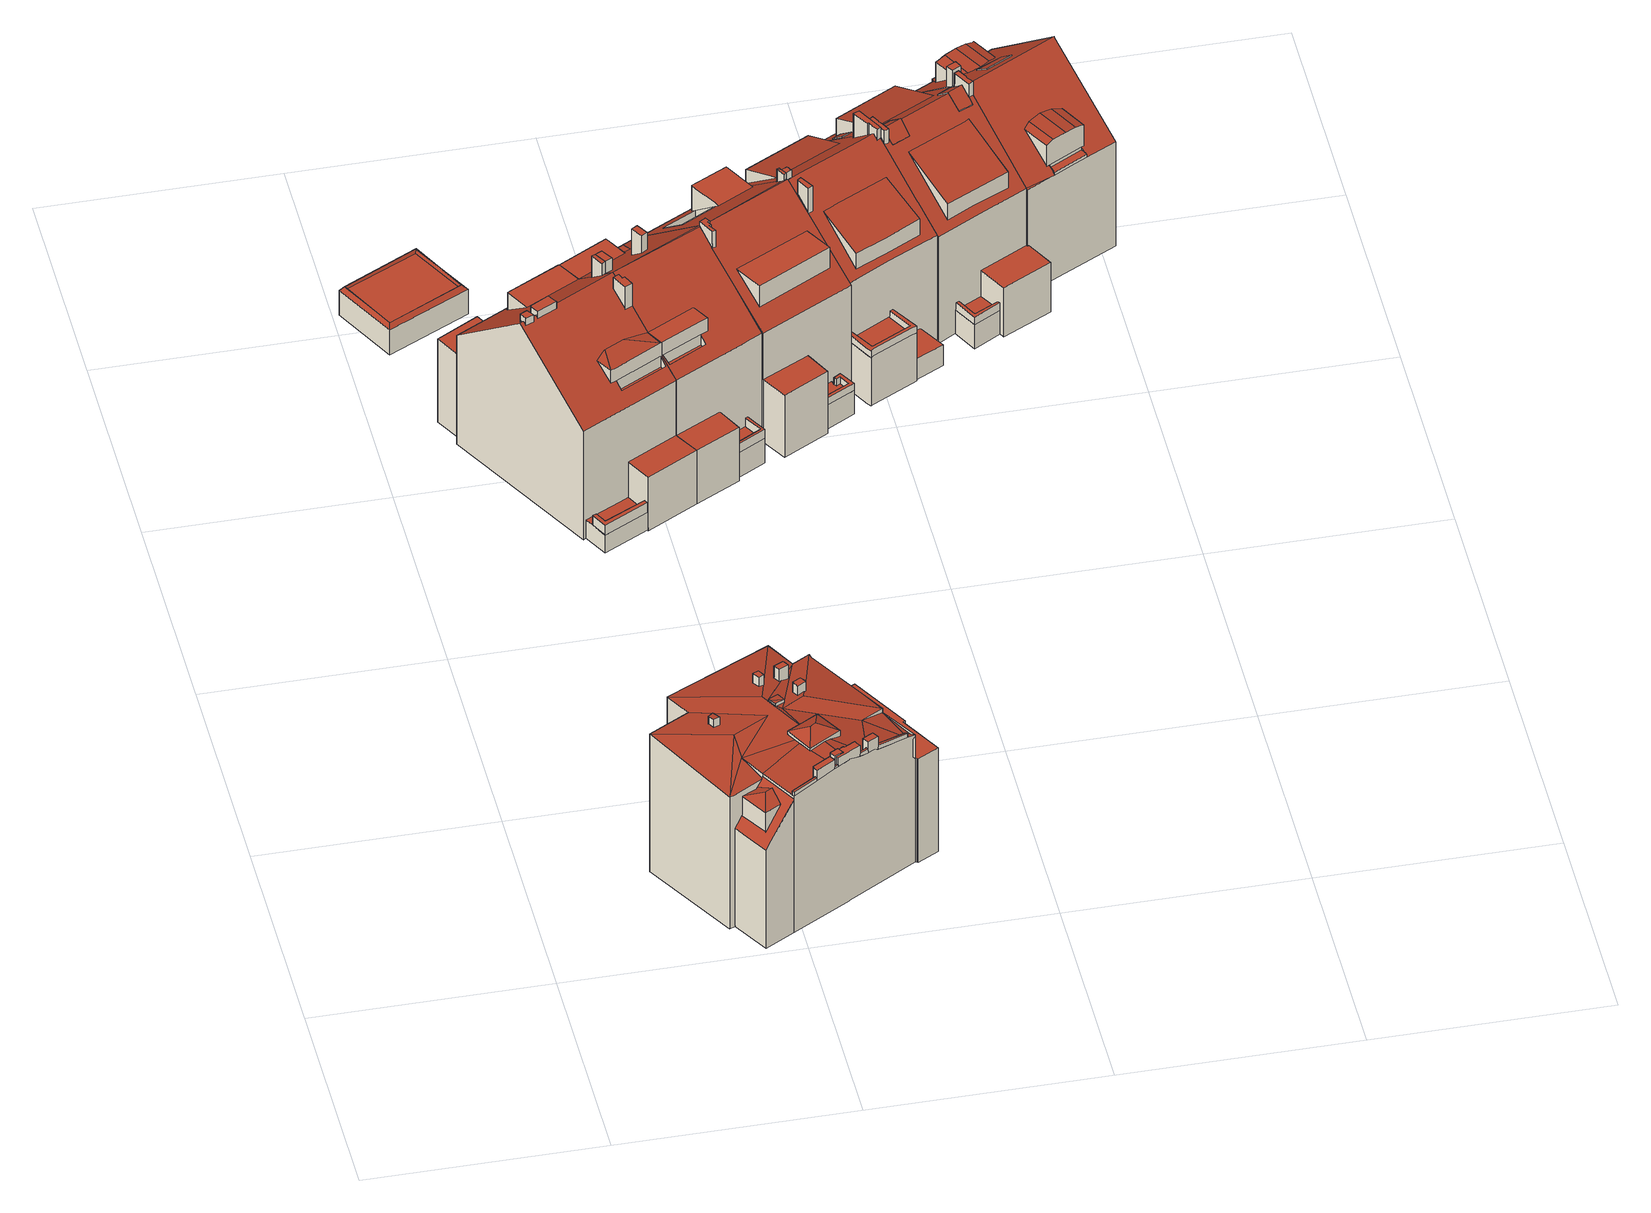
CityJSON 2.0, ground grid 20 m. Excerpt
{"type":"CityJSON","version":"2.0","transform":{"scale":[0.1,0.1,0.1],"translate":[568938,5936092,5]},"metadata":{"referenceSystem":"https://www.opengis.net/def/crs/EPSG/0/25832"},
"CityObjects":{
"building1":{"type":"Building","attributes":{"Grundfläche 2D":"257.598182","Grundhöhe NN":"5.645"},"children":["building1-1","building1-2","building1-3","building1-4","building1-5","building1-6","building1-7","building1-8","building1-9","building1-10","building1-11","building1-12","building1-13","building1-14","building1-15"],"geometry":[{"type":"Solid","lod":"3","boundaries":[[[[0,1,2,3,4,5,6]],[[7,8,9,2,1,0,10,11]],[[1,0,1,2]],[[3,2,12,4]],[[4,12,2,13,14]],[[14,4,14,13]],[[4,14,15]],[[14,16,15]],[[15,16,17]],[[18,19,6,20,21,22,23,24]],[[15,17,16,14,13,25,26,22,21,20,6,5,4]],[[23,22,27,28,29,30,24]],[[31,32,29]],[[32,24,30,29]],[[33,34,35,36,37,38]],[[18,37,36,35,34,39,40]],[[41,42,43,44,45,39,46,47]],[[43,48,40,39,45,44]],[[40,48,49,18]],[[41,47,46,50,42]],[[51,52,53,54,6,55,43,42,50]],[[51,56,57,52]],[[58,57,56]],[[59,60,61,53,58]],[[53,57,58]],[[18,24,38,37]],[[53,52,57]],[[10,0,6,54,53]],[[49,48,43,55,6,19,18]],[[62,63,64,65,66,67,68,60]],[[69,70,71,72,73,74,75,76,77,78,79]],[[24,32,38]],[[68,10,53,61]],[[80,69,31,29,28,27,22,26,25,13,2,9,8,7,67,81,82,83]],[[84,85,34,33,38,32,31,69,79,78]],[[39,34,85,86]],[[46,39,86,87]],[[50,46,87,88]],[[51,50,88,89]],[[56,51,89,90]],[[58,56,90,91]],[[62,60,59,58,91,92,64,63]],[[10,68,67,7,11]],[[61,60,68]],[[65,64,92,93]],[[67,66,65,93,94,81]],[[72,71,95,96]],[[70,69,80,97]],[[73,72,96,98]],[[74,73,98,99]],[[75,74,99,100]],[[76,75,100,101]],[[77,76,101,102]],[[78,77,102,84]],[[71,70,97,95]],[[87,86,85,84,102,101,100,99,98,96,95,97,80,83,82,81,94,93,92,91,90,89,88]]]],"semantics":{"surfaces":[{"type":"RoofSurface"},{"type":"WallSurface"},{"type":"GroundSurface"}],"values":[[0,0,0,0,0,0,0,0,0,0,0,0,0,0,0,0,0,0,0,0,0,0,0,0,0,0,0,0,0,0,0,1,1,1,1,1,1,1,1,1,1,1,1,1,1,1,1,1,1,1,1,1,1,1,1,2]]}}]},
"building1-1":{"type":"BuildingInstallation","parents":["building1"],"geometry":[{"type":"MultiSurface","lod":"3","boundaries":[[[103,104,105]],[[106,107,108,105,104,109]],[[103,110,109,104]],[[106,109,110]],[[111,54,0,112,103,105]],[[112,5,20,113,110,103]],[[114,115,106,110,113]],[[111,105,108,107,106,115,19,55]]],"semantics":{"surfaces":[{"type":"RoofSurface"},{"type":"WallSurface"}],"values":[0,0,0,0,1,1,1,1]}}]},
"building1-2":{"type":"BuildingInstallation","parents":["building1"],"geometry":[{"type":"MultiSurface","lod":"3","boundaries":[[[116,117,118,119,120,121]],[[22,27,28,122,119,118,123]],[[120,119,122,124,125,126]],[[126,127,23,128,117,116,121,120]],[[117,128,129,130,123,118]]],"semantics":{"surfaces":[{"type":"RoofSurface"},{"type":"WallSurface"}],"values":[0,1,1,1,1]}}]},
"building1-3":{"type":"BuildingInstallation","parents":["building1"],"geometry":[{"type":"MultiSurface","lod":"3","boundaries":[[[131,132,133,134,135,136,137]],[[138,135,134,133,139,36]],[[140,131,137,136,135,138,141,35]],[[140,142,132,131]],[[142,139,133,132]]],"semantics":{"surfaces":[{"type":"RoofSurface"},{"type":"WallSurface"}],"values":[0,1,1,1,1]}}]},
"building1-4":{"type":"BuildingInstallation","parents":["building1"],"geometry":[{"type":"MultiSurface","lod":"3","boundaries":[[[143,144,145,146,147]],[[9,2,147,146]],[[1,148,145,144,143]]],"semantics":{"surfaces":[{"type":"RoofSurface"},{"type":"WallSurface"}],"values":[0,1,1]}}]},
"building1-5":{"type":"BuildingInstallation","parents":["building1"],"geometry":[{"type":"MultiSurface","lod":"3","boundaries":[[[149,150,151,152,153,154]],[[8,9,146,152,151,155]],[[146,145,148,156,154,153,152]],[[149,154,156,157]],[[158,159,155,151,150,149,157]]],"semantics":{"surfaces":[{"type":"RoofSurface"},{"type":"WallSurface"}],"values":[0,1,1,1,1]}}]},
"building1-6":{"type":"BuildingInstallation","parents":["building1"],"geometry":[{"type":"MultiSurface","lod":"3","boundaries":[[[160,124,122,161,162]],[[29,163,162,161]],[[163,30,125,124,160,162]],[[161,122,28,29]]],"semantics":{"surfaces":[{"type":"RoofSurface"},{"type":"WallSurface"}],"values":[0,1,1,1]}}]},
"building1-7":{"type":"BuildingInstallation","parents":["building1"],"geometry":[{"type":"MultiSurface","lod":"3","boundaries":[[[164,165,166,167,123,130]],[[26,22,123,167]],[[129,21,168,166,165,164,130]]],"semantics":{"surfaces":[{"type":"RoofSurface"},{"type":"WallSurface"}],"values":[0,1,1]}}]},
"building1-8":{"type":"BuildingInstallation","parents":["building1"],"geometry":[{"type":"MultiSurface","lod":"3","boundaries":[[[169,170,171,172]],[[172,171,173,174]],[[174,175,169,172]],[[170,169,175,176]],[[176,173,171,170]]],"semantics":{"surfaces":[{"type":"RoofSurface"},{"type":"WallSurface"}],"values":[0,1,1,1,1]}}]},
"building1-9":{"type":"BuildingInstallation","parents":["building1"],"geometry":[{"type":"MultiSurface","lod":"3","boundaries":[[[177,178,179,180,181,182]],[[183,44,184,180,179,178]],[[184,45,185,182,181,180]],[[177,182,185,186]],[[178,177,186,183]]],"semantics":{"surfaces":[{"type":"RoofSurface"},{"type":"WallSurface"}],"values":[0,1,1,1,1]}}]},
"building1-10":{"type":"BuildingInstallation","parents":["building1"],"geometry":[{"type":"MultiSurface","lod":"3","boundaries":[[[187,188,189,190]],[[191,187,190,192]],[[193,48,194,192,190,189]],[[194,49,40,187,191,192]],[[188,187,40,195]],[[195,193,189,188]]],"semantics":{"surfaces":[{"type":"RoofSurface"},{"type":"WallSurface"}],"values":[0,0,1,1,1,1]}}]},
"building1-11":{"type":"BuildingInstallation","parents":["building1"],"geometry":[{"type":"MultiSurface","lod":"3","boundaries":[[[196,197,198,199,200,201,202]],[[203,204,205,206,196,202,201]],[[206,207,208,198,197,196]],[[199,198,208,209]],[[210,211,203,201,200,199,209]]],"semantics":{"surfaces":[{"type":"RoofSurface"},{"type":"WallSurface"}],"values":[0,1,1,1,1]}}]},
"building1-12":{"type":"BuildingInstallation","parents":["building1"],"geometry":[{"type":"MultiSurface","lod":"3","boundaries":[[[212,213,214,215,216]],[[214,213,217,218]],[[215,214,218,219]],[[216,215,219,41]],[[217,213,212,216,41,47]]],"semantics":{"surfaces":[{"type":"RoofSurface"},{"type":"WallSurface"}],"values":[0,1,1,1,1]}}]},
"building1-13":{"type":"BuildingInstallation","parents":["building1"],"geometry":[{"type":"MultiSurface","lod":"3","boundaries":[[[220,221,155,159]],[[220,159,158,11]],[[11,7,221,220]],[[155,221,7,8]]],"semantics":{"surfaces":[{"type":"RoofSurface"},{"type":"WallSurface"}],"values":[0,1,1,1]}}]},
"building1-14":{"type":"BuildingInstallation","parents":["building1"],"geometry":[{"type":"MultiSurface","lod":"3","boundaries":[[[222,223,224,225,226,227,228,229,230,231,232,205,204,203,211,233,234,235,236]],[[234,147,2,13,25,26,167,222,236,235]],[[237,224,223,222,167,166,168,238]],[[237,17,239,240,227,226,225,224]],[[240,16,228,227]],[[229,228,16,15]],[[230,229,15,14]],[[3,206,205,232,231,230,14,12]],[[211,210,1,233]],[[143,233,1]],[[143,147,234,233]]],"semantics":{"surfaces":[{"type":"RoofSurface"},{"type":"WallSurface"}],"values":[0,1,1,1,1,1,1,1,1,1,1]}}]},
"building1-15":{"type":"BuildingInstallation","parents":["building1"],"geometry":[{"type":"MultiSurface","lod":"3","boundaries":[[[241,242,243,244]],[[62,245,241,244]],[[242,241,245]],[[62,63,245]],[[242,245,63,246]],[[246,243,242]]],"semantics":{"surfaces":[{"type":"RoofSurface"},{"type":"WallSurface"}],"values":[0,0,0,1,1,1]}}]},
"building2":{"type":"Building","attributes":{"Grundfläche 2D":"48.704475","Grundhöhe NN":"6.648"},"geometry":[{"type":"Solid","lod":"3","boundaries":[[[[247,248,249,250]],[[248,251,252,249]],[[253,247,250,254]],[[251,253,254,252]],[[255,256,248,247]],[[257,255,247,253]],[[256,258,251,248]],[[258,257,253,251]],[[258,256,255,257]],[[259,260,250,249]],[[260,261,254,250]],[[261,262,252,254]],[[262,259,249,252]],[[262,261,260,259]]]],"semantics":{"surfaces":[{"type":"RoofSurface"},{"type":"WallSurface"},{"type":"GroundSurface"}],"values":[[0,0,0,0,0,0,0,0,0,1,1,1,1,2]]}}]},
"building3":{"type":"Building","attributes":{"Grundfläche 2D":"177.444611","Grundhöhe NN":"5.873"},"children":["building3-1","building3-2","building3-3","building3-4","building3-5","building3-6","building3-7"],"geometry":[{"type":"MultiSurface","lod":"3","boundaries":[[[263,264,265]],[[266,267,263,265,268]],[[269,266,270]],[[269,267,266]],[[271,272,273,274,275,276]],[[267,269,277,278,279,280,281,282,283,284,285,286,287,288,289,290,291,292,264,263]],[[293,276,275,294,295,296,297,298,299,300,301,284,283,282,281,280,279,302,303]],[[304,305,306,307,308,309]],[[310,311,312,313]],[[314,315,316,317,318]],[[288,287,270,266,268,265,292,291]],[[269,270,287]],[[292,265,264]],[[294,275,274]],[[271,276,299]],[[299,298,295,294,274,273,272,271]],[[305,304,314,318,286,285,319,320]],[[300,299,276,293,303,302,279,278,277,269,287,286,318,321,322,323]],[[312,324,325,301,300,323,326,313]],[[319,285,284,301,325]],[[307,306,305,320,327]],[[308,307,327,328]],[[310,313,326,329]],[[311,310,329,330]],[[312,311,330,324]],[[308,328,331,316,315,314,304,309]],[[317,316,331,332]],[[318,317,332,321]],[[331,328,327,320,319,325,324,330,329,326,323,322,321,332]]],"semantics":{"surfaces":[{"type":"RoofSurface"},{"type":"WallSurface"},{"type":"GroundSurface"}],"values":[0,0,0,0,0,0,0,0,0,0,1,1,1,1,1,1,1,1,1,1,1,1,1,1,1,1,1,1,2]}}]},
"building3-1":{"type":"BuildingInstallation","parents":["building3"],"geometry":[{"type":"MultiSurface","lod":"3","boundaries":[[[333,334,335,336]],[[333,337,282,338,334]],[[335,334,338,339]],[[336,335,339,283,340]],[[333,336,340,337]]],"semantics":{"surfaces":[{"type":"RoofSurface"},{"type":"WallSurface"}],"values":[0,1,1,1,1]}}]},
"building3-2":{"type":"BuildingInstallation","parents":["building3"],"geometry":[{"type":"MultiSurface","lod":"3","boundaries":[[[341,342,343,344,345,346]],[[278,347,343,342]],[[344,343,347,348]],[[348,349,345,344]],[[346,345,349,350]],[[350,277,341,346]],[[277,278,342,341]]],"semantics":{"surfaces":[{"type":"RoofSurface"},{"type":"WallSurface"}],"values":[0,1,1,1,1,1,1]}}]},
"building3-3":{"type":"BuildingInstallation","parents":["building3"],"geometry":[{"type":"MultiSurface","lod":"3","boundaries":[[[351,352,353,354]],[[351,354,297,296]],[[296,295,352,351]],[[352,295,298,353]],[[354,353,298,297]]],"semantics":{"surfaces":[{"type":"RoofSurface"},{"type":"WallSurface"}],"values":[0,1,1,1,1]}}]},
"building3-4":{"type":"BuildingInstallation","parents":["building3"],"geometry":[{"type":"MultiSurface","lod":"3","boundaries":[[[355,356,357,358]],[[355,288,291,356]],[[291,290,357,356]],[[358,357,290,289]],[[355,358,289,288]]],"semantics":{"surfaces":[{"type":"RoofSurface"},{"type":"WallSurface"}],"values":[0,1,1,1,1]}}]},
"building3-5":{"type":"BuildingInstallation","parents":["building3"],"geometry":[{"type":"MultiSurface","lod":"3","boundaries":[[[359,360,361,362,363,364,365]],[[366,280,367,363,362,361]],[[364,363,367,368]],[[368,369,281,370,360,359,365,364]],[[360,370,366,361]]],"semantics":{"surfaces":[{"type":"RoofSurface"},{"type":"WallSurface"}],"values":[0,1,1,1,1]}}]},
"building3-6":{"type":"BuildingInstallation","parents":["building3"],"geometry":[{"type":"MultiSurface","lod":"3","boundaries":[[[371,372,373,374,375,376]],[[309,377,375,374]],[[376,375,377,378]],[[378,306,371,376]],[[306,307,372,371]],[[307,308,373,372]],[[373,308,309,374]]],"semantics":{"surfaces":[{"type":"RoofSurface"},{"type":"WallSurface"}],"values":[0,1,1,1,1,1,1]}}]},
"building3-7":{"type":"BuildingInstallation","parents":["building3"],"geometry":[{"type":"MultiSurface","lod":"3","boundaries":[[[379,380,381,382]],[[382,381,303,383]],[[379,382,383,384]],[[384,302,380,379]],[[381,380,302,303]]],"semantics":{"surfaces":[{"type":"RoofSurface"},{"type":"WallSurface"}],"values":[0,1,1,1,1]}}]},
"building4":{"type":"Building","attributes":{"Grundfläche 2D":"159.944762","Grundhöhe NN":"5.889"},"children":["building4-1","building4-2","building4-3","building4-4","building4-5","building4-6"],"geometry":[{"type":"MultiSurface","lod":"3","boundaries":[[[276,385,386,387,271]],[[270,388,389,390,391,269]],[[392,393,394,395,396,397]],[[398,399,400,401,402,279,403,269,391,404,405,406,407,408,287,286,409,410]],[[300,299,411,412,413,414,415,416,385,276,293,303,302,279,417,418]],[[417,279,402]],[[317,419,420,318]],[[421,422,423,424]],[[276,271,299]],[[416,425,415,414,386,385]],[[299,271,387,386,414,413]],[[287,408,405,404,390,389,388,270]],[[391,390,404]],[[270,269,287]],[[426,427,394,393]],[[395,394,427,428]],[[397,396,395,428,429,398,410,409,286,318,420]],[[417,402,401,400,399,398,429,430]],[[417,430,431,424,418]],[[323,300,418,424,423,432]],[[287,269,403,279,302,303,293,276,299,300,323,321,318,286]],[[317,318,321,332]],[[419,317,332,433]],[[393,392,397,420,419,433,426]],[[421,424,431,434]],[[422,421,434,435]],[[423,422,435,432]],[[429,428,427,426,433,332,321,323,432,435,434,431,430]]],"semantics":{"surfaces":[{"type":"RoofSurface"},{"type":"WallSurface"},{"type":"GroundSurface"}],"values":[0,0,0,0,0,0,0,0,1,1,1,1,1,1,1,1,1,1,1,1,1,1,1,1,1,1,1,2]}}]},
"building4-1":{"type":"BuildingInstallation","parents":["building4"],"geometry":[{"type":"MultiSurface","lod":"3","boundaries":[[[436,437,438,439]],[[439,438,440,441]],[[436,439,441,442]],[[437,436,442,443]],[[438,437,443,440]]],"semantics":{"surfaces":[{"type":"RoofSurface"},{"type":"WallSurface"}],"values":[0,1,1,1,1]}}]},
"building4-2":{"type":"BuildingInstallation","parents":["building4"],"geometry":[{"type":"MultiSurface","lod":"3","boundaries":[[[444,445,446,447,448,449]],[[445,444,396,450]],[[392,446,445,450]],[[446,392,393,447]],[[393,394,448,447]],[[395,449,448,394]],[[449,395,396,444]]],"semantics":{"surfaces":[{"type":"RoofSurface"},{"type":"WallSurface"}],"values":[0,1,1,1,1,1,1]}}]},
"building4-3":{"type":"BuildingInstallation","parents":["building4"],"geometry":[{"type":"MultiSurface","lod":"3","boundaries":[[[451,452,453,454]],[[452,451,408,407]],[[453,452,407,406]],[[406,405,454,453]],[[405,408,451,454]]],"semantics":{"surfaces":[{"type":"RoofSurface"},{"type":"WallSurface"}],"values":[0,1,1,1,1]}}]},
"building4-4":{"type":"BuildingInstallation","parents":["building4"],"geometry":[{"type":"MultiSurface","lod":"3","boundaries":[[[455,456,457,458]],[[413,412,456,455]],[[457,456,412,411]],[[458,457,411,299]],[[413,455,458,299]]],"semantics":{"surfaces":[{"type":"RoofSurface"},{"type":"WallSurface"}],"values":[0,1,1,1,1]}}]},
"building4-5":{"type":"BuildingInstallation","parents":["building4"],"geometry":[{"type":"MultiSurface","lod":"3","boundaries":[[[459,425,416,460]],[[459,460,461]],[[425,459,461,415]]],"semantics":{"surfaces":[{"type":"RoofSurface"},{"type":"WallSurface"}],"values":[0,1,1]}}]},
"building4-6":{"type":"BuildingInstallation","parents":["building4"],"geometry":[{"type":"MultiSurface","lod":"3","boundaries":[[[462,381,380,463,464]],[[303,302,380,381]],[[302,465,463,380]],[[466,464,463,465]],[[466,467,303,381,462,464]]],"semantics":{"surfaces":[{"type":"RoofSurface"},{"type":"WallSurface"}],"values":[0,1,1,1,1]}}]},
"building5":{"type":"Building","attributes":{"Grundfläche 2D":"176.471190","Grundhöhe NN":"6.031"},"children":["building5-1","building5-2","building5-3","building5-4","building5-5"],"geometry":[{"type":"MultiSurface","lod":"3","boundaries":[[[468,469,470,471]],[[472,473,474,475,476,477]],[[478,479,480,402,400,481],[470,482,483,471]],[[479,484,480]],[[485,486,487,488,489,490,480,484,491],[492,493,494,495,496,497,473,472]],[[402,480,490]],[[498,499,500,501,502,503]],[[504,505,506,507,508,509,510]],[[511,512,513,514]],[[515,516,517,518,519,520,521]],[[509,508,522,523]],[[469,468,483,482]],[[482,470,469]],[[468,471,483]],[[496,495,492,472,477,476,475]],[[474,473,497]],[[475,474,497,496]],[[504,510,524,525,478,481,514,513]],[[526,527,501,528,487,486,485,491,484,479,478,525,529]],[[489,488,487,528,501,500,499,498,530,531]],[[490,489,531,532]],[[400,402,490,532,533,514,481]],[[501,527,534,519,502]],[[502,519,518,503]],[[503,518,535,530,498]],[[507,506,536,537]],[[508,507,537,522]],[[510,509,523,524]],[[511,514,533,538]],[[512,511,538,539]],[[506,505,504,513,512,539,536]],[[535,518,517,540]],[[520,519,534,541]],[[521,520,541,542]],[[515,521,542,543]],[[516,515,543,544]],[[517,516,544,540]],[[522,537,536,539,538,533,532,531,530,535,540,544,543,542,541,534,527,526,529,525,524,523]]],"semantics":{"surfaces":[{"type":"RoofSurface"},{"type":"WallSurface"},{"type":"GroundSurface"}],"values":[0,0,0,0,0,0,0,0,0,0,1,1,1,1,1,1,1,1,1,1,1,1,1,1,1,1,1,1,1,1,1,1,1,1,1,1,1,2]}}]},
"building5-1":{"type":"BuildingInstallation","parents":["building5"],"geometry":[{"type":"MultiSurface","lod":"3","boundaries":[[[545,546,547,548]],[[494,493,546,545]],[[547,546,493,492]],[[495,548,547,492]],[[545,548,495,494]]],"semantics":{"surfaces":[{"type":"RoofSurface"},{"type":"WallSurface"}],"values":[0,1,1,1,1]}}]},
"building5-2":{"type":"BuildingInstallation","parents":["building5"],"geometry":[{"type":"MultiSurface","lod":"3","boundaries":[[[549,550,551]],[[552,549,551,553]],[[491,554,551,550]],[[553,551,554,555]],[[555,484,552,553]],[[484,491,550,549,552]]],"semantics":{"surfaces":[{"type":"RoofSurface"},{"type":"WallSurface"}],"values":[0,0,1,1,1,1]}}]},
"building5-3":{"type":"BuildingInstallation","parents":["building5"],"geometry":[{"type":"MultiSurface","lod":"3","boundaries":[[[556,557,558,559,560,561,562,563,564,565]],[[490,402,400,557,556]],[[400,566,558,557]],[[566,567,559,558]],[[560,559,567,568]],[[561,560,568,569]],[[562,561,569,570]],[[564,563,562,570,480,571]],[[571,572,490,556,565,564]]],"semantics":{"surfaces":[{"type":"RoofSurface"},{"type":"WallSurface"}],"values":[0,1,1,1,1,1,1,1,1]}}]},
"building5-4":{"type":"BuildingInstallation","parents":["building5"],"geometry":[{"type":"MultiSurface","lod":"3","boundaries":[[[528,573,574,575,576,577,578,579]],[[499,576,575,498]],[[499,580,577,576]],[[578,577,580,581]],[[581,500,579,578]],[[501,528,579,500]],[[501,502,573,528]],[[502,503,574,573]],[[503,498,575,574]]],"semantics":{"surfaces":[{"type":"RoofSurface"},{"type":"WallSurface"}],"values":[0,1,1,1,1,1,1,1,1]}}]},
"building5-5":{"type":"BuildingInstallation","parents":["building5"],"geometry":[{"type":"MultiSurface","lod":"3","boundaries":[[[582,583,584,585,586,587,588,589]],[[505,506,585,584]],[[506,507,586,585]],[[507,508,587,586]],[[508,509,588,587]],[[509,590,589,588]],[[582,589,590,591]],[[583,582,591,592]],[[592,505,584,583]]],"semantics":{"surfaces":[{"type":"RoofSurface"},{"type":"WallSurface"}],"values":[0,1,1,1,1,1,1,1,1]}}]},
"building6":{"type":"Building","attributes":{"Grundfläche 2D":"174.530926","Grundhöhe NN":"6.257"},"children":["building6-1","building6-2","building6-3","building6-4","building6-5"],"geometry":[{"type":"Solid","lod":"3","boundaries":[[[[593,594,595,596,597,598,599,600]],[[601,602,603,604,605,606]],[[607,608,609,610,611,612,613,614,615,616]],[[617,618,619,620,621,622,623,624,625,626,627,628,629],[630,594,593,600,599,631,632,633]],[[634,635,622,621,620,619,618,617,636,637,638,639,640,641,642,643,644],[645,646,647,602,601,606,605,648,649]],[[623,622,635]],[[650,651,652,653,654,655,656,657,658,659]],[[660,661,662,663]],[[664,665,666,667]],[[631,598,597,596,595,630,633,632]],[[631,599,598]],[[630,595,594]],[[605,604,649,648]],[[647,603,602]],[[647,646,645,649,604,603]],[[662,661,668,669]],[[663,662,669,670]],[[660,663,670,671]],[[608,672,673,609]],[[674,675,612,611,610,609,673,676]],[[660,671,677,614,613,612,675,668,661]],[[615,614,677,678]],[[666,665,679,680,628,627,626,625,681,655,654,653,652]],[[682,672,608,683,640,639,638,637,636,617,629,628,680,684]],[[607,616,615,678,685,642,641,640,683,608]],[[686,687,655,681,625,624,623,635,634,644,643,642,685,688]],[[664,667,689,690]],[[665,664,690,679]],[[691,657,656,655,687,692]],[[693,694,650,659,658,657,691,695]],[[652,651,650,694,689,667,666]],[[693,695,691,692,687,686,688,685,678,677,671,670,669,668,675,674,676,673,672,682,684,680,679,690,689,694]]]],"semantics":{"surfaces":[{"type":"RoofSurface"},{"type":"WallSurface"},{"type":"GroundSurface"}],"values":[[0,0,0,0,0,0,0,0,0,1,1,1,1,1,1,1,1,1,1,1,1,1,1,1,1,1,1,1,1,1,1,2]]}}]},
"building6-1":{"type":"BuildingInstallation","parents":["building6"],"geometry":[{"type":"MultiSurface","lod":"3","boundaries":[[[696,697,549,552,698,699]],[[700,699,698]],[[634,635,552,549]],[[701,700,698,552,635,702]],[[701,703,704,696,699,700]],[[705,634,549,697,696,704]]],"semantics":{"surfaces":[{"type":"RoofSurface"},{"type":"WallSurface"}],"values":[0,0,1,1,1,1]}}]},
"building6-2":{"type":"BuildingInstallation","parents":["building6"],"geometry":[{"type":"MultiSurface","lod":"3","boundaries":[[[706,707,708,709]],[[709,708,710,711]],[[711,712,706,709]],[[706,712,713,707]],[[713,710,708,707]]],"semantics":{"surfaces":[{"type":"RoofSurface"},{"type":"WallSurface"}],"values":[0,1,1,1,1]}}]},
"building6-3":{"type":"BuildingInstallation","parents":["building6"],"geometry":[{"type":"MultiSurface","lod":"3","boundaries":[[[714,715,716,717,681,718,719,720,721,722,723,724]],[[655,681,717,654]],[[655,656,657,719,718,681]],[[657,658,659,650,722,721,720,719]],[[650,651,652,724,723,722]],[[653,714,724,652]],[[715,714,653,725]],[[716,715,725,726]],[[726,654,717,716]]],"semantics":{"surfaces":[{"type":"RoofSurface"},{"type":"WallSurface"}],"values":[0,1,1,1,1,1,1,1,1]}}]},
"building6-4":{"type":"BuildingInstallation","parents":["building6"],"geometry":[{"type":"MultiSurface","lod":"3","boundaries":[[[727,728,729,730,731,732,733,734,683,735,736,737]],[[615,616,731,730]],[[732,731,616,738]],[[733,732,738,739]],[[739,607,734,733]],[[609,735,683,734,607,608]],[[609,610,611,612,727,737,736,735]],[[612,613,614,729,728,727]],[[615,730,729,614]]],"semantics":{"surfaces":[{"type":"RoofSurface"},{"type":"WallSurface"}],"values":[0,1,1,1,1,1,1,1,1]}}]},
"building6-5":{"type":"BuildingInstallation","parents":["building6"],"geometry":[{"type":"MultiSurface","lod":"3","boundaries":[[[740,741,742,743,744,745,746,747,748,749]],[[639,750,742,741]],[[751,752,744,743,742,750]],[[752,753,745,744]],[[753,754,618,755,747,746,745]],[[748,747,755,629]],[[629,617,636,637,638,639,741,740,749,748]]],"semantics":{"surfaces":[{"type":"RoofSurface"},{"type":"WallSurface"}],"values":[0,1,1,1,1,1,1]}}]},
"building7":{"type":"Building","attributes":{"Grundfläche 2D":"173.311329","Grundhöhe NN":"6.029"},"children":["building7-1","building7-2","building7-3","building7-4","building7-5","building7-6","building7-7","building7-8"],"geometry":[{"type":"Solid","lod":"3","boundaries":[[[[756,757,758,759,760,761]],[[762,763,764,765,766]],[[767,768,769,770,771,772,773,774,775,776,637,777,778,779,780,781,782],[783,784,762,766,765]],[[778,785,786,628,787,788,789,790,791,768,767,782,781,780,779],[756,761,760,792,793,794,795]],[[796,797,798,799,800,801]],[[802,803,804,805,806]],[[807,808,809,810,811,812]],[[813,814,815,816,817,818]],[[793,792,759,758,757,795,794]],[[792,760,759]],[[795,757,756]],[[783,765,764]],[[784,763,762]],[[784,783,764,763]],[[806,805,819,820]],[[802,806,820,815,814]],[[804,803,802,814,821,822,823]],[[801,800,799,807,812,789,788,787,824,825]],[[826,827,828,829,773,772,771,770,769,768,791,790,789,812,830,831,832]],[[804,823,833,775,774,773,829,819,805]],[[834,835,836,824,787,628,786,785,778,777,637,776,775,833,837]],[[797,838,839,808,807,799,798]],[[809,808,839,840]],[[810,809,840,841]],[[811,810,841,842]],[[812,811,842,830]],[[825,843,796,801]],[[797,796,843,838]],[[816,815,820,844]],[[817,816,844,845]],[[818,817,845,846]],[[813,818,846,847]],[[814,813,847,821]],[[843,825,824,836,835,834,837,833,823,822,821,847,846,845,844,820,819,829,828,827,826,832,831,830,842,841,840,839,838]]]],"semantics":{"surfaces":[{"type":"RoofSurface"},{"type":"WallSurface"},{"type":"GroundSurface"}],"values":[[0,0,0,0,0,0,0,0,1,1,1,1,1,1,1,1,1,1,1,1,1,1,1,1,1,1,1,1,1,1,1,1,1,2]]}}]},
"building7-1":{"type":"BuildingInstallation","parents":["building7"],"geometry":[{"type":"MultiSurface","lod":"3","boundaries":[[[848,849,850,851,852,853,854]],[[855,856,850,849,769]],[[856,857,858,859,852,851,850]],[[790,853,852,859,860]],[[790,791,768,769,849,848,854,853]]],"semantics":{"surfaces":[{"type":"RoofSurface"},{"type":"WallSurface"}],"values":[0,1,1,1,1]}}]},
"building7-2":{"type":"BuildingInstallation","parents":["building7"],"geometry":[{"type":"MultiSurface","lod":"3","boundaries":[[[861,862,863,864]],[[865,781,861,864]],[[864,863,866,865]],[[863,862,780,866]]],"semantics":{"surfaces":[{"type":"RoofSurface"},{"type":"WallSurface"}],"values":[0,1,1,1]}}]},
"building7-3":{"type":"BuildingInstallation","parents":["building7"],"geometry":[{"type":"MultiSurface","lod":"3","boundaries":[[[867,868,869,870]],[[868,867,871,872]],[[870,869,873,874]],[[874,871,867,870]],[[869,868,872,873]]],"semantics":{"surfaces":[{"type":"RoofSurface"},{"type":"WallSurface"}],"values":[0,1,1,1,1]}}]},
"building7-4":{"type":"BuildingInstallation","parents":["building7"],"geometry":[{"type":"MultiSurface","lod":"3","boundaries":[[[862,861,875,876,877,878]],[[876,879,880,780,862,878,877]],[[781,881,875,861]],[[879,876,875,881]]],"semantics":{"surfaces":[{"type":"RoofSurface"},{"type":"WallSurface"}],"values":[0,1,1,1]}}]},
"building7-5":{"type":"BuildingInstallation","parents":["building7"],"geometry":[{"type":"MultiSurface","lod":"3","boundaries":[[[882,883,884,885,886,887]],[[798,885,884,797]],[[798,888,886,885]],[[888,800,887,886]],[[800,801,882,887]],[[801,796,883,882]],[[796,797,884,883]]],"semantics":{"surfaces":[{"type":"RoofSurface"},{"type":"WallSurface"}],"values":[0,1,1,1,1,1,1]}}]},
"building7-6":{"type":"BuildingInstallation","parents":["building7"],"geometry":[{"type":"MultiSurface","lod":"3","boundaries":[[[858,889,890,891,859]],[[860,859,891,892]],[[782,893,890,889]],[[893,892,891,890]]],"semantics":{"surfaces":[{"type":"RoofSurface"},{"type":"WallSurface"}],"values":[0,1,1,1]}}]},
"building7-7":{"type":"BuildingInstallation","parents":["building7"],"geometry":[{"type":"MultiSurface","lod":"3","boundaries":[[[894,895,896,897,898,749,899,900,901]],[[749,637,777,778,785,899]],[[749,898,902,637]],[[785,903,904,901,900,899]],[[904,905,779,906,907,908,902,898,897,896,895,894,901]]],"semantics":{"surfaces":[{"type":"RoofSurface"},{"type":"WallSurface"}],"values":[0,1,1,1,1]}}]},
"building7-8":{"type":"BuildingInstallation","parents":["building7"],"geometry":[{"type":"MultiSurface","lod":"3","boundaries":[[[858,857,856,909,910,911,912,889]],[[913,911,910,909,856,855,914,910]],[[912,911,913,915]],[[915,782,889,912]]],"semantics":{"surfaces":[{"type":"RoofSurface"},{"type":"WallSurface"}],"values":[0,1,1,1]}}]},
"building8":{"type":"Building","attributes":{"Grundfläche 2D":"132.120445","Grundhöhe NN":"6.206"},"children":["building8-1","building8-2","building8-3","building8-4"],"geometry":[{"type":"MultiSurface","lod":"3","boundaries":[[[916,917,918,919,920,921]],[[922,917,916,923]],[[924,922,923,925]],[[926,927,928,924,925,929]],[[930,931,932,933,934]],[[935,933,932,936]],[[937,935,936,938]],[[938,939,940,941,937]],[[942,789,943]],[[942,944,945,946,947,934,933,935,937,941,948,949,950,951,952,953,954,791,789]],[[920,955,956,957,958,959,960,961,962,963,791,954,964,965,966,967,968,926,929,925,923,916,921]],[[955,920,919]],[[927,926,968]],[[968,967,956,955,919,918,917,922,924,928,927]],[[947,946,949,948,940,939,938,936,932,931,930]],[[948,941,940]],[[947,930,934]],[[969,952,951,970,944,942,943,971,972]],[[953,952,969,973]],[[954,953,973,974]],[[964,954,974,975]],[[959,958,965,964,975,976]],[[943,789,791,963,962,961,960,959,976,977,978,979,980,981,982,971]],[[982,981,980,979,978,977,976,975,974,973,969,972,971]]],"semantics":{"surfaces":[{"type":"RoofSurface"},{"type":"WallSurface"},{"type":"GroundSurface"}],"values":[0,0,0,0,0,0,0,0,0,0,0,1,1,1,1,1,1,1,1,1,1,1,1,2]}}]},
"building8-1":{"type":"BuildingInstallation","parents":["building8"],"geometry":[{"type":"MultiSurface","lod":"3","boundaries":[[[983,966,984,985,957,986]],[[956,967,983,986]],[[966,983,967]],[[986,957,956]],[[984,966,965]],[[965,958,985,984]],[[957,985,958]]],"semantics":{"surfaces":[{"type":"RoofSurface"},{"type":"WallSurface"}],"values":[0,1,1,1,1,1,1]}}]},
"building8-2":{"type":"BuildingInstallation","parents":["building8"],"geometry":[{"type":"MultiSurface","lod":"3","boundaries":[[[987,950,988,989,945,990]],[[945,989,946]],[[988,950,949]],[[949,946,989,988]],[[990,945,944]],[[944,970,951,987,990]],[[950,987,951]]],"semantics":{"surfaces":[{"type":"RoofSurface"},{"type":"WallSurface"}],"values":[0,1,1,1,1,1,1]}}]},
"building8-3":{"type":"BuildingInstallation","parents":["building8"],"geometry":[{"type":"MultiSurface","lod":"3","boundaries":[[[991,992,993,994]],[[992,991,995,996]],[[993,992,996,997]],[[997,998,994,993]],[[998,995,991,994]]],"semantics":{"surfaces":[{"type":"RoofSurface"},{"type":"WallSurface"}],"values":[0,1,1,1,1]}}]},
"building8-4":{"type":"BuildingInstallation","parents":["building8"],"geometry":[{"type":"MultiSurface","lod":"3","boundaries":[[[999,1000,1001,1002]],[[1002,1001,960,961]],[[999,1002,961,1003]],[[1000,999,1003,1004]],[[1001,1000,1004,960]]],"semantics":{"surfaces":[{"type":"RoofSurface"},{"type":"WallSurface"}],"values":[0,1,1,1,1]}}]}
},
"vertices":[
[210,78,148],[232,45,148],[233,44,148],[238,55,149],[239,57,149],[229,75,149],[222,87,149],[193,21,144],[214,33,146],[230,42,148],[175,53,144],[192,23,144],[238,56,149],[243,49,149],[239,56,149],[240,57,149],[240,56,149],[243,57,148],[206,122,148],[216,98,148],[234,78,148],[258,60,145],[260,59,145],[260,66,144],[265,105,139],[244,50,149],[253,55,146],[266,63,144],[269,64,143],[296,80,137],[294,81,137],[303,84,135],[284,116,135],[243,188,139],[242,192,139],[228,142,146],[227,140,147],[225,133,148],[284,116,139],[227,183,139],[209,130,147],[198,155,146],[193,138,149],[196,132,149],[213,160,144],[217,167,142],[213,209,139],[198,156,146],[198,130,149],[202,126,148],[122,158,145],[134,136,145],[193,116,148],[163,75,144],[207,84,147],[215,98,149],[99,117,145],[162,99,148],[145,36,139],[150,38,139],[174,52,139],[175,53,139],[170,50,134],[156,42,114],[150,38,105],[168,7,105],[170,8,109],[193,21,141],[175,53,141],[303,84,111],[304,84,111],[305,83,111],[323,93,111],[303,129,111],[305,130,111],[276,182,111],[267,177,111],[256,195,111],[243,188,111],[284,116,111],[303,84,6],[193,21,6],[243,49,6],[244,50,6],[243,188,6],[242,192,6],[227,183,6],[213,209,6],[122,158,6],[134,136,6],[99,117,6],[145,36,6],[150,38,6],[168,7,6],[170,8,6],[305,83,6],[323,93,6],[304,84,6],[303,129,6],[305,130,6],[276,182,6],[267,177,6],[256,195,6],
[216,67,151],[220,86,157],[203,91,151],[230,106,151],[216,98,151],[215,98,151],[225,89,157],[243,83,151],[203,91,147],[216,67,148],[243,83,145],[237,94,145],[230,106,145],
[260,66,156],[257,64,156],[260,59,156],[269,64,156],[266,69,156],[264,68,156],[269,64,147],[260,59,149],[268,66,147],[268,66,143],[266,69,143],[264,68,143],[257,64,145],[259,61,145],[259,61,149],
[225,146,156],[218,142,156],[221,136,156],[227,140,156],[228,140,156],[228,141,156],[228,142,156],[228,140,146],[221,136,147],[225,146,146],[228,141,146],[218,142,146],
[232,45,150],[231,45,150],[229,44,150],[230,42,150],[233,44,150],[229,44,148],
[212,38,157],[213,35,157],[214,33,157],[230,42,157],[229,44,157],[227,47,157],[214,33,149],[227,47,148],[212,38,146],[213,35,146],[213,35,149],
[294,81,141],[296,80,141],[295,81,141],[295,81,137],
[258,60,149],[255,58,149],[252,57,149],[253,55,149],[252,57,146],
[149,112,155],[154,114,155],[150,121,154],[146,118,154],[150,121,146],[146,118,146],[149,112,147],[154,114,147],
[208,164,156],[211,159,156],[213,160,156],[219,163,156],[217,167,156],[216,168,156],[211,159,144],[219,163,142],[216,168,142],[208,164,144],
[209,130,150],[205,137,150],[197,132,151],[198,130,151],[202,126,151],[201,125,151],[197,132,149],[201,125,149],[205,137,147],
[235,54,158],[229,51,158],[228,50,158],[231,45,158],[232,46,158],[238,49,158],[236,52,158],[238,49,157],[236,52,157],[235,54,157],[235,54,148],[229,51,148],[228,50,148],[231,45,148],[232,46,148],[232,46,157],
[198,156,156],[195,161,156],[190,159,156],[194,153,156],[198,155,156],[195,161,145],[190,159,146],[194,153,147],
[192,23,148],[193,21,148],
[253,55,157],[251,58,157],[250,61,157],[243,57,157],[242,56,157],[241,56,157],[240,56,157],[240,57,157],[239,56,157],[238,56,157],[238,55,157],[232,45,157],[233,44,157],[243,49,157],[244,50,157],[250,61,146],[251,58,146],[242,56,148],[241,56,149],
[174,37,139],[170,18,134],[184,26,134],[181,41,139],[156,42,134],[170,18,114],
[96,794,45],[32,761,45],[31,757,41],[101,792,41],[7,811,45],[3,812,41],[71,844,45],[72,848,41],[95,794,42],[33,763,42],[70,842,42],[8,811,42],[31,757,16],[101,792,16],[72,848,16],[3,812,16],
[162,573,149],[154,565,146],[162,551,146],[207,575,146],[179,582,149],[167,553,146],[200,590,146],[208,575,146],[150,684,146],[149,684,146],[108,662,146],[104,660,146],[115,639,146],[161,664,146],[191,606,161],[187,615,169],[180,627,180],[127,598,180],[111,589,180],[106,587,180],[100,584,180],[97,582,180],[133,515,119],[216,560,119],[208,575,133],[207,575,133],[210,569,127],[170,547,127],[167,553,133],[162,551,133],[170,646,162],[104,660,128],[108,662,128],[105,668,122],[146,690,122],[149,684,128],[150,684,128],[145,694,119],[61,649,119],[176,635,173],[170,645,163],[173,537,27],[135,517,27],[139,510,27],[146,496,27],[184,516,27],[182,519,27],[88,698,93],[52,678,93],[66,652,93],[102,671,93],[173,537,63],[184,516,63],[184,515,63],[228,539,63],[216,560,63],[133,515,9],[135,517,9],[216,560,9],[170,646,9],[145,694,9],[66,652,9],[61,649,9],[102,671,9],[146,496,9],[184,516,9],[88,698,9],[52,678,9],[184,515,9],[228,539,9],
[108,584,185],[104,590,185],[98,587,185],[101,581,185],[108,584,178],[104,590,177],[98,587,177],[101,581,178],
[191,606,184],[187,615,184],[185,614,184],[183,619,184],[178,616,184],[185,603,184],[185,614,169],[183,619,173],[178,616,173],[185,603,161],
[105,668,119],[108,662,119],[149,684,119],[146,690,119],
[207,575,122],[167,553,122],[170,547,122],[210,569,122],
[111,589,185],[112,587,185],[129,596,185],[127,598,185],[124,604,185],[108,595,185],[109,593,185],[129,596,178],[124,604,175],[108,595,175],[109,593,177],[112,587,178],
[139,510,37],[146,496,37],[184,516,37],[182,519,37],[147,501,37],[142,511,37],[147,501,27],[142,511,27],
[173,633,185],[176,635,185],[170,645,185],[167,644,185],[167,644,163],[173,633,173],
[203,687,146],[192,707,146],[187,704,146],[209,576,146],[243,594,146],[249,597,146],[241,612,146],[264,564,34],[265,562,34],[290,576,34],[280,594,34],[278,593,34],[255,581,34],[293,601,119],[289,609,126],[265,654,167],[260,664,176],[258,667,179],[184,620,173],[249,597,133],[243,594,133],[246,588,127],[213,570,127],[209,576,133],[278,593,119],[280,594,119],[147,690,122],[184,710,122],[187,704,128],[192,707,128],[196,699,134],[200,693,141],[258,668,180],[222,735,119],[266,559,63],[255,581,63],[211,755,63],[170,733,63],[181,713,63],[222,735,63],[196,699,140],[265,562,9],[290,576,9],[280,594,9],[293,601,9],[258,668,9],[222,735,9],[181,713,9],[266,559,9],[211,755,9],[170,733,9],
[215,661,186],[209,671,186],[204,668,186],[210,658,186],[204,668,159],[210,658,169],[215,661,169],[209,671,159],
[278,593,43],[287,577,43],[264,564,43],[265,562,43],[290,576,43],[280,594,43],[287,577,34],
[209,576,122],[213,570,122],[246,588,122],[243,594,122],
[187,704,119],[184,710,119],[147,690,119],[150,684,119],
[205,704,140],[209,697,141],[205,704,134],
[174,647,185],[182,638,185],[176,648,185],[182,638,173],[176,648,163],[174,647,163],
[295,618,153],[358,652,153],[345,675,153],[282,642,153],[284,719,153],[315,736,153],[300,764,153],[269,748,153],[271,743,153],[282,724,153],[373,642,120],[337,709,179],[264,670,179],[294,600,120],[358,652,132],[295,618,132],[336,711,178],[306,767,127],[302,774,122],[301,775,120],[300,774,120],[223,733,120],[258,668,178],[332,718,171],[282,724,149],[253,708,149],[242,728,131],[271,743,131],[269,748,127],[300,764,127],[262,754,75],[264,755,75],[300,774,75],[301,775,75],[290,796,75],[251,775,75],[334,621,34],[342,606,34],[343,603,34],[370,618,34],[362,632,34],[356,628,34],[355,632,34],[306,578,73],[345,599,73],[334,621,73],[294,600,73],[242,801,38],[237,798,38],[249,775,41],[251,775,41],[290,796,41],[275,824,37],[240,806,37],[362,632,10],[356,628,10],[355,632,10],[373,642,10],[302,774,10],[301,775,10],[301,775,81],[336,711,10],[262,754,10],[223,733,10],[258,668,10],[294,600,10],[290,796,10],[251,775,10],[343,603,10],[370,618,10],[306,578,10],[345,599,10],[249,775,10],[275,824,10],[240,806,10],[242,801,10],[237,798,10],
[242,728,124],[253,708,124],[282,724,124],[271,743,124],
[333,716,184],[332,718,184],[330,717,184],[336,711,184],[334,709,184],[330,717,171],[334,709,178],
[258,668,184],[265,654,184],[268,655,184],[264,662,184],[266,662,184],[264,666,184],[266,667,184],[264,670,184],[263,671,184],[262,670,184],[268,655,167],[264,662,173],[266,662,173],[264,666,176],[266,667,176],[263,671,178],[262,670,178],
[290,796,81],[251,775,81],[262,754,81],[264,755,81],[254,774,81],[290,793,81],[300,774,81],[254,774,75],[290,793,75],
[361,628,41],[366,619,41],[342,606,41],[343,603,41],[370,618,41],[362,632,41],[356,628,41],[358,626,41],[358,626,34],[361,628,34],[366,619,34],
[371,697,156],[362,692,156],[380,657,139],[404,669,139],[406,670,139],[437,687,139],[418,722,156],[372,698,156],[380,766,154],[392,772,154],[374,805,138],[318,775,138],[335,742,154],[346,748,154],[381,816,64],[382,817,64],[385,818,64],[375,838,64],[374,840,64],[373,841,64],[331,818,64],[330,817,64],[342,795,64],[346,797,64],[417,752,178],[414,750,178],[413,750,178],[406,746,178],[349,716,178],[342,712,178],[337,709,178],[341,701,170],[371,645,119],[374,647,119],[408,666,119],[451,688,119],[419,748,174],[380,657,123],[437,687,123],[406,670,123],[404,669,123],[333,716,172],[336,711,176],[415,757,174],[413,760,170],[412,762,169],[407,771,160],[382,817,119],[342,795,119],[302,774,119],[330,722,166],[332,718,170],[341,788,124],[342,789,124],[374,805,124],[334,745,151],[318,775,124],[425,643,62],[424,644,62],[411,667,62],[408,666,62],[374,647,62],[371,645,62],[382,624,62],[384,621,62],[387,623,62],[421,641,62],[331,818,42],[372,840,42],[363,858,36],[321,835,36],[449,657,34],[436,680,34],[411,667,34],[424,644,34],[372,840,13],[363,858,13],[321,835,13],[331,818,13],[382,817,13],[385,818,13],[374,840,13],[373,841,13],[375,838,13],[330,817,13],[342,795,13],[436,680,13],[451,688,13],[371,645,69],[412,762,13],[382,817,70],[413,760,13],[302,774,13],[341,701,13],[371,645,13],[336,711,13],[424,644,13],[449,657,13],[384,621,13],[382,624,13],[421,641,13],[425,643,13],[387,623,13],
[338,718,184],[335,716,184],[340,713,184],[339,717,184],[341,713,184],[341,713,177],[340,713,177],[339,717,173],[338,718,172],[335,716,172],
[353,691,184],[346,703,184],[343,701,184],[349,689,184],[343,701,170],[349,689,158],[353,691,158],[346,703,170],
[408,666,69],[420,644,69],[386,626,69],[374,647,69],[382,624,69],[384,621,69],[387,623,69],[421,641,69],[425,643,69],[424,644,69],[411,667,69],[420,644,62],[386,626,62],
[373,841,70],[331,818,70],[330,817,70],[342,795,70],[346,797,70],[335,817,70],[370,836,70],[381,816,70],[385,818,70],[375,838,70],[374,840,70],[335,817,64],[370,836,64],
[412,762,185],[407,771,185],[402,769,185],[410,755,185],[410,754,185],[411,755,185],[413,751,185],[416,746,185],[419,748,185],[413,760,185],[402,769,160],[410,755,173],[410,754,174],[411,755,174],[413,751,177],[416,746,174],
[440,741,162],[462,700,139],[464,701,139],[516,728,139],[494,770,162],[491,768,162],[474,806,160],[452,847,140],[399,818,140],[421,778,160],[465,801,160],[493,792,178],[497,794,178],[493,802,170],[491,806,167],[489,809,164],[486,815,159],[462,859,118],[385,818,118],[382,817,118],[412,762,168],[415,757,173],[417,751,178],[421,753,178],[423,754,178],[438,762,178],[481,785,178],[399,818,123],[452,847,123],[421,744,171],[423,741,168],[452,687,118],[490,708,118],[531,730,118],[501,787,171],[497,793,177],[516,728,123],[486,713,123],[464,701,123],[462,700,123],[478,675,34],[501,688,34],[500,690,34],[490,708,34],[470,697,34],[467,696,34],[374,840,61],[375,838,61],[385,818,61],[424,839,61],[412,860,61],[490,708,60],[503,684,60],[545,706,60],[533,730,60],[532,729,60],[531,730,60],[373,841,59],[374,840,59],[412,860,59],[400,882,53],[361,861,53],[372,840,59],[424,839,10],[412,860,10],[374,840,10],[375,838,10],[385,818,10],[452,687,10],[467,696,10],[491,806,10],[489,809,10],[486,815,10],[462,859,10],[531,730,10],[497,793,10],[497,794,10],[382,817,10],[413,760,10],[421,744,10],[451,688,10],[412,762,10],[501,688,10],[503,684,10],[545,706,10],[533,730,10],[532,729,10],[478,675,10],[400,882,10],[361,861,10],[372,840,10],[373,841,10],
[497,794,185],[493,802,185],[489,800,185],[490,798,185],[497,785,185],[501,787,185],[497,793,185],[489,800,170],[489,800,171],[490,798,173],[493,792,179],[497,785,172],[497,785,171],
[438,762,179],[423,754,179],[428,744,169],[443,752,169],[443,752,168],[428,744,168],
[407,800,140],[401,811,130],[394,807,130],[399,796,140],[407,800,139],[401,811,129],[394,807,129],[399,796,139],
[432,773,169],[417,765,169],[418,763,171],[422,755,178],[417,765,168],[418,763,170],[432,773,168],
[467,696,42],[478,675,42],[501,688,42],[500,690,42],[479,679,42],[470,697,42],[479,679,34],
[481,785,179],[487,774,168],[499,780,168],[499,780,167],[487,774,167],
[423,749,185],[420,754,185],[419,755,185],[419,756,185],[416,762,185],[421,744,185],[423,744,185],[425,745,185],[416,762,170],[423,744,171],[425,745,171],[423,749,174],[420,754,177],[419,755,176],[419,756,175],
[488,801,171],[487,803,168],[487,804,168],[475,797,168],[487,804,167],[488,801,170],[475,797,167],
[509,843,146],[496,868,146],[490,865,144],[488,864,144],[500,842,144],[507,843,146],[506,873,147],[520,847,147],[515,878,146],[528,854,146],[534,860,144],[522,882,144],[521,881,144],[534,859,144],[551,747,144],[553,748,145],[557,751,146],[543,776,146],[538,770,144],[553,783,147],[568,756,147],[563,787,146],[577,761,146],[582,764,145],[584,765,144],[572,788,144],[554,741,117],[532,729,117],[556,742,117],[555,745,120],[553,748,123],[551,747,123],[584,765,123],[582,764,123],[584,761,120],[585,758,117],[611,771,117],[576,835,177],[576,836,177],[488,864,123],[490,865,123],[488,869,120],[487,872,117],[462,859,117],[486,815,158],[489,809,163],[491,806,166],[497,794,177],[541,901,117],[517,888,117],[518,885,120],[521,881,123],[522,882,123],[611,771,12],[571,750,117],[532,729,12],[571,750,12],[576,835,12],[576,836,12],[541,901,12],[462,859,12],[486,815,12],[489,809,12],[491,806,12],[497,794,12],[497,793,12],[531,730,12],
[521,881,120],[517,888,120],[487,872,120],[490,865,120],
[585,758,120],[582,764,120],[553,748,120],[556,742,120],
[514,833,157],[520,822,166],[542,834,166],[536,844,157],[514,833,156],[520,822,165],[542,834,165],[536,844,156],
[497,813,180],[494,819,180],[486,815,180],[489,809,180],[497,813,163],[494,819,158]
]}
